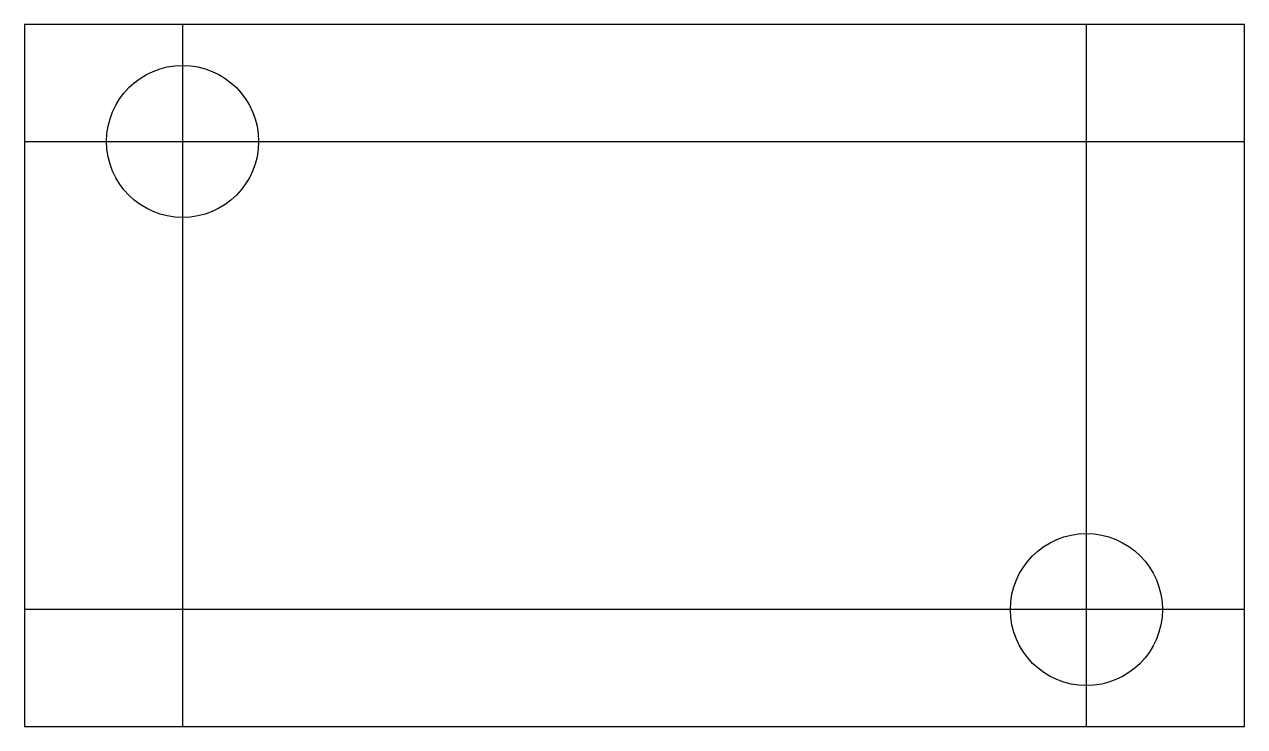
# Model space of a CAD drawing. Header units: millimetres. Extents: x 0 to 28.1, y 0 to 16.2.
import ezdxf

# ---------------------------------------------------------------- set-up
doc = ezdxf.new("R2010")
doc.units = ezdxf.units.MM
doc.layers.get('0').update_dxf_attribs({"linetype": 'CONTINUOUS'})

msp = doc.modelspace()

# ---------------------------------------------------------------- linework, layer by layer
for p, q in [((3.642, 16.16), (3.642, 0)), ((24.448, 0), (24.448, 16.16)), ((0, 13.467), (28.09, 13.467)), ((28.09, 2.693), (0, 2.693))]:
    msp.add_line(p, q)
msp.add_lwpolyline([(0, 0), (28.09, 0), (28.09, 16.16), (0, 16.16)], close=True)
for centre in [(3.642, 13.467), (24.448, 2.693)]:
    msp.add_circle(centre, 1.75)

doc.saveas('drawing.dxf')
